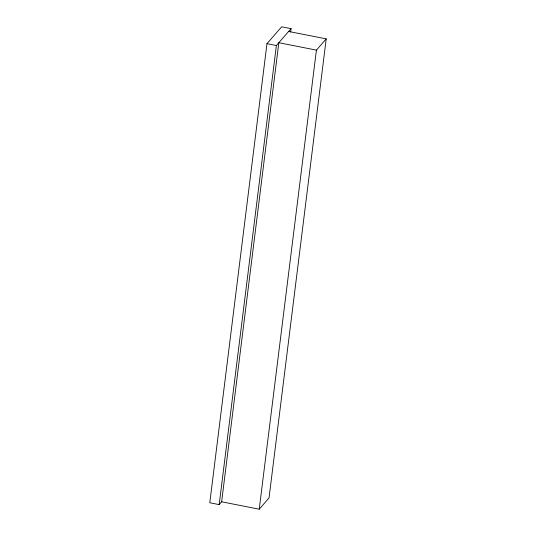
<?xml version="1.0" encoding="UTF-8"?>
<svg xmlns="http://www.w3.org/2000/svg" width="536" height="536" viewBox="0 0 536 536"><rect width="100%" height="100%" fill="white"/><g stroke="black" fill="none" stroke-linecap="round" stroke-linejoin="round"><path stroke-width="0.8" d="M290.653 31.972L291.068 28.649L281.668 26.8L266.968 43.684L209.79 502.761L219.184 504.611L221.911 501.482M219.184 504.611L276.368 45.533L291.068 28.649M316.414 50.123L278.82 42.719L221.636 501.797L259.23 509.2L316.414 50.123L326.21 38.867L288.616 31.463M326.21 38.867L269.032 497.944L259.23 509.2M266.968 43.684L276.368 45.533"/></g></svg>
